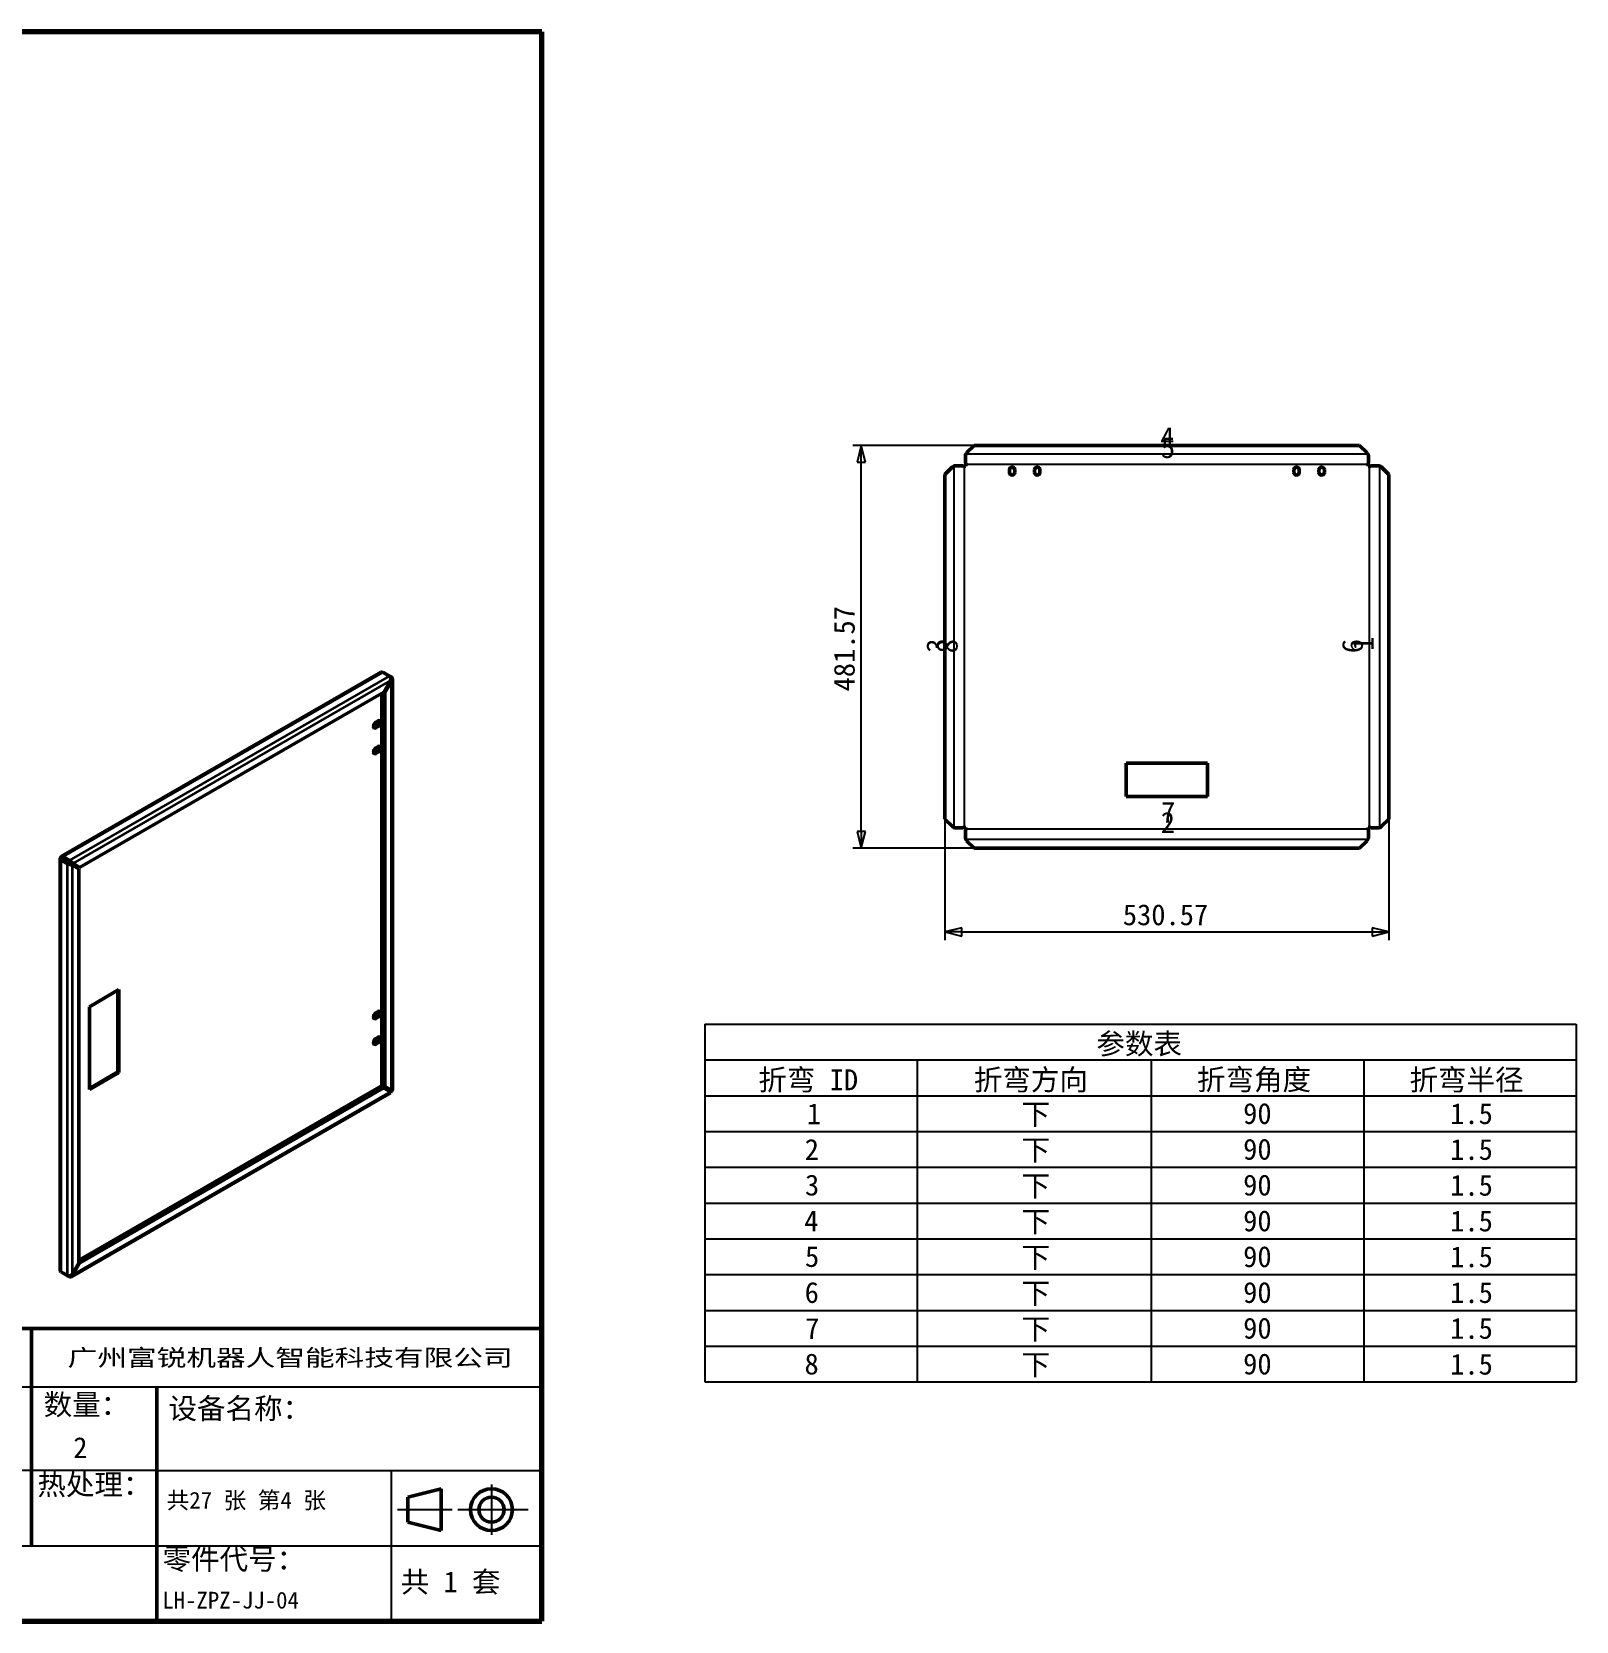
# Model space of a CAD drawing. Header units: millimetres. Extents: x 80 to 3285, y 80 to 1600.
# Drawn here: x 1808 to 3285, y 80 to 1600 of the extents above; entities that cross this region are included whole.
import ezdxf
from ezdxf.enums import TextEntityAlignment as Align

# ---------------------------------------------------------------- set-up
doc = ezdxf.new("R2010")
doc.units = ezdxf.units.MM
doc.header["$LTSCALE"] = 8
for name, color, linetype, lineweight in [('中心线 (ISO)', 1, 'Continuous', 25), ('可见 (ISO)', 7, 'Continuous', 50), ('可见窄的 (ISO)', 7, 'Continuous', 35), ('图框 (ISO)', 7, 'Continuous', 70), ('尺寸 (ISO)', 5, 'Continuous', 25), ('标题 (ISO)', 7, 'Continuous', 50), ('符号 (ISO)', 7, 'Continuous', 25)]:
    doc.layers.add(name, color=color, linetype=linetype, lineweight=lineweight)
doc.styles.add('文本样式126', font='', dxfattribs={"width": 1.3})
doc.styles.add('文本样式19', font='tahoma.ttf')
doc.styles.add('文本样式91', font='')
doc.styles.add('注释文本 (ISO)', font='')
doc.styles.get('文本样式126').set_extended_font_data('FangSong')
doc.styles.get('文本样式91').set_extended_font_data('FangSong')
doc.styles.get('注释文本 (ISO)').set_extended_font_data('FangSong')
doc.dimstyles.new('默认 (GB)', dxfattribs={"dimscale": 8, "dimtxt": 2.5, "dimasz": 2, "dimexe": 1, "dimexo": 0, "dimgap": 0.75, "dimtad": 1, "dimtoh": 1, "dimrnd": 1e-08, "dimdsep": 46, "dimtxsty": '注释文本 (ISO)', "dimblk": 'Filled-2', "dimcen": 0.09, "dimdle": 10, "dimclrd": 256, "dimclre": 256, "dimclrt": 256, "dimaunit": 1, "dimadec": 3, "dimazin": 2, "dimtfac": 0.52, "dimtmove": 0, "dimatfit": 3, "dimldrblk": 'Filled-1', "dimfxl": 0, "dimtolj": 1, "dimlwd": -1, "dimlwe": -1, "dimarcsym": 0})

# ---------------------------------------------------------------- blocks, each defined once
blk = doc.blocks.new('图框 A3-A4')
at = {"layer": '图框 (ISO)'}
for p, q in [((287, 200), (10, 200)), ((10, 200), (10, 10)), ((287, 10), (287, 200)), ((10, 10), (287, 10))]:
    blk.add_line(p, q, dxfattribs=at)
blk = doc.blocks.new('标题栏 GB1')
at = {"layer": '标题 (ISO)'}
for p, q in [((194.57, 65.23), (194.57, 72.23)), ((194.57, 72.23), (378.57, 72.23)), ((206.57, 65.23), (206.57, 72.23)), ((222.57, 65.23), (222.57, 72.23)), ((234.57, 65.23), (234.57, 72.23)), ((250.57, 65.23), (250.57, 72.23)), ((262.57, 65.23), (262.57, 72.23)), ((273.31, 65.23), (273.31, 72.23)), ((317.57, 65.23), (317.57, 72.23)), ((378.57, 72.23), (378.57, 65.23)), ((194.57, 37.23), (194.57, 65.23)), ((206.57, 37.23), (206.57, 65.23)), ((222.57, 44.23), (222.57, 65.23)), ((234.57, 37.23), (234.57, 65.23)), ((250.57, 37.23), (250.57, 65.23)), ((262.57, 37.23), (262.57, 65.23)), ((273.31, 65.23), (273.31, 37.23)), ((317.57, 55.23), (317.57, 65.23)), ((378.57, 65.23), (378.57, 37.23)), ((317.57, 55.23), (317.57, 46.23)), ((366.57, 53.06), (362.57, 52.06)), ((362.57, 52.06), (362.57, 49.06)), ((366.57, 48.06), (366.57, 53.06)), ((362.57, 49.06), (366.57, 48.06)), ((297.57, 46.23), (297.57, 37.23)), ((222.57, 44.23), (222.57, 37.23)), ((378.57, 37.23), (194.57, 37.23))]:
    blk.add_line(p, q, dxfattribs=at)
at = {"layer": '标题 (ISO)', "lineweight": 25}
for p, q in [((194.57, 65.23), (273.31, 65.23)), ((273.31, 65.23), (378.57, 65.23)), ((194.57, 58.23), (273.31, 58.23)), ((332.57, 55.23), (273.31, 55.23)), ((332.57, 55.23), (378.57, 55.23)), ((360.57, 55.23), (360.57, 46.23)), ((372.58, 53.56), (372.58, 47.56)), ((194.57, 51.23), (273.31, 51.23)), ((361.32, 50.56), (367.88, 50.56)), ((368.55, 50.56), (370.07, 50.56)), ((370.07, 50.56), (376.97, 50.56)), ((273.31, 46.23), (378.57, 46.23)), ((360.57, 46.23), (360.57, 37.23)), ((194.57, 44.23), (273.31, 44.23))]:
    blk.add_line(p, q, dxfattribs=at)
at = {"layer": '标题 (ISO)', "lineweight": 50}
blk.add_line((332.57, 65.23), (332.57, 37.23), dxfattribs=at)
at = {"layer": '标题 (ISO)'}
for radius in [2.5, 1.5]:
    blk.add_circle((372.57, 50.56), radius, dxfattribs=at)
at = {"layer": '标题 (ISO)', "style": '文本样式126', "width": 1.3}
blk.add_text('广州富锐机器人智能科技有限公司', height=2, dxfattribs=at).set_placement((348.5, 68.73), align=Align.MIDDLE_CENTER)
at = {"layer": '标题 (ISO)', "char_height": 2.5, "style": '注释文本 (ISO)'}
for s, insert, attachment_point in [('\\f仿宋|b0|i0;设计', (195.38, 70.83), 1), ('张成安', (206.66, 71.05), 1), ('\\f仿宋|b0|i0;标准化', (234.57, 71.28), 1), ('助记码：K255-1', (274.11, 71.21), 1), ('\\f仿宋|b0|i0;绘图', (195.35, 64.28), 1), ('\\f仿宋|b0|i0;材料：', (274.24, 64.72), 1), ('\\f仿宋|b0|i0;数量：', (319.04, 64.37), 1), ('张成安', (206.92, 63.22), 1), ('\\f仿宋|b0|i0;审核', (195.48, 57.07), 1), ('\\f仿宋|b0|i0;热处理：', (318.29, 54.82), 1), ('\\f仿宋|b0|i0;零件名称：', (297.57, 45.8), 1), ('\\f仿宋|b0|i0;零件代号：', (333.25, 45.9), 1), ('\\f仿宋|b0|i0;批准', (242.57, 40.73), 5)]:
    blk.add_mtext(s, dxfattribs=dict(at, insert=insert, attachment_point=attachment_point))
at = {"layer": '标题 (ISO)', "char_height": 2.5, "attachment_point": 1, "style": '注释文本 (ISO)'}
for s, insert, line_spacing_factor in [('设备名称：\\P', (333.96, 63.91), 0.856364), ('模块名称：\\P\\fArial|b0|i0;\\H2.5000;机器人装配站', (274.14, 45.23), 0.872369)]:
    blk.add_mtext(s, dxfattribs=dict(at, insert=insert, line_spacing_factor=line_spacing_factor))
at = {"layer": '标题 (ISO)', "attachment_point": 1, "style": '注释文本 (ISO)'}
for s, insert, char_height, width in [('\\f仿宋|b0|i0;表面处理：', (273.7, 54.78), 2.5, 18.7135), ('\\f仿宋|b0|i0;\\H2.0000;共27 张 第4 张', (333.72, 52.69), 2, 27.2374), ('\\f仿宋|b0|i0;工艺', (195.45, 42.85), 2.5, 7.4854), ('  共 1 套', (358.32, 43.18), 2.5, 17.7919)]:
    blk.add_mtext(s, dxfattribs=dict(at, insert=insert, char_height=char_height, width=width))
at = {"layer": '标题 (ISO)'}
for tag, p, height, style in [('材料_001', (273.59, 56.78), 2.5, '注释文本 (ISO)'), ('零件代号_001', (297.32, 38.21), 2, '文本样式91'), ('描述_001', (333.22, 38.74), 2, '文本样式91')]:
    blk.add_attdef(tag, p, '', height=height, dxfattribs=dict(at, style=style))
at = {"layer": '标题 (ISO)', "style": '文本样式91'}
blk.add_attdef('热处理', text='', height=2, dxfattribs=at).set_placement((318.2, 50.63), align=Align.TOP_LEFT)
at = {"layer": '标题 (ISO)', "style": '文本样式19'}
for tag, p in [('工程核准人', (256.57, 40.73)), ('工程批准日期', (267.94, 40.73))]:
    blk.add_attdef(tag, text='', height=1, dxfattribs=at).set_placement(p, align=Align.MIDDLE_CENTER)
blk = doc.blocks.new('Filled-2')
at = {"color": 0}
for p, q in [((0, 0), (-1, 0.25)), ((-1, 0.25), (-1, -0.25)), ((-1, 0), (0, 0)), ((-1, -0.25), (0, 0))]:
    blk.add_line(p, q, dxfattribs=at)
at = {"color": 0, "flags": 128}
blk.add_lwpolyline([(-1, -0.25), (0, 0)], dxfattribs=at)
at = {"color": 0}
blk.add_solid([(-1, -0.25), (0, 0), (-1, 0.25), (-1, -0.25)], dxfattribs=at)
blk = doc.blocks.new('*D27')
at = {"layer": 'Defpoints', "color": 0}
for p in [(2681.7, 847.1), (3106.2, 847.1), (3106.2, 739.2)]:
    blk.add_point(p, dxfattribs=at)
at = {"layer": '尺寸 (ISO)'}
for p, q in [((2681.7, 847.1), (2681.7, 731.2)), ((3106.2, 847.1), (3106.2, 731.2)), ((2697.7, 739.2), (3090.2, 739.2))]:
    blk.add_line(p, q, dxfattribs=at)
at = {"layer": '尺寸 (ISO)', "xscale": 16, "yscale": 16, "zscale": 16, "rotation": 180}
blk.add_blockref('Filled-2', (2681.7, 739.2), dxfattribs=at)
at = {"layer": '尺寸 (ISO)', "xscale": 16, "yscale": 16, "zscale": 16}
blk.add_blockref('Filled-2', (3106.2, 739.2), dxfattribs=at)
at = {"layer": '尺寸 (ISO)', "insert": (2851.8, 765.6), "char_height": 20, "attachment_point": 1, "style": '注释文本 (ISO)'}
blk.add_mtext('\\A1;530.57', dxfattribs=at)
blk = doc.blocks.new('Filled-1')
at = {"color": 0}
for p, q in [((0, 0), (-1, 0.125)), ((-1, 0.125), (-1, -0.125)), ((-1, 0), (0, 0)), ((-1, -0.125), (0, 0))]:
    blk.add_line(p, q, dxfattribs=at)
at = {"color": 0, "flags": 128}
blk.add_lwpolyline([(-1, -0.125), (0, 0)], dxfattribs=at)
at = {"color": 0}
blk.add_solid([(-1, -0.125), (0, 0), (-1, 0.125), (-1, -0.125)], dxfattribs=at)
blk = doc.blocks.new('*D28')
at = {"layer": 'Defpoints', "color": 0}
for p in [(2601.7, 1204.5), (2709.6, 1204.5), (2709.6, 819.2)]:
    blk.add_point(p, dxfattribs=at)
at = {"layer": '尺寸 (ISO)'}
for p, q in [((2709.6, 1204.5), (2593.7, 1204.5)), ((2601.7, 835.2), (2601.7, 1188.5)), ((2709.6, 819.2), (2593.7, 819.2))]:
    blk.add_line(p, q, dxfattribs=at)
at = {"layer": '尺寸 (ISO)', "xscale": 16, "yscale": 16, "zscale": 16}
for p, rotation in [((2601.7, 1204.5), 90), ((2601.7, 819.2), 270)]:
    blk.add_blockref('Filled-2', p, dxfattribs=dict(at, rotation=rotation))
at = {"layer": '尺寸 (ISO)', "insert": (2575.4, 969.2), "char_height": 20, "attachment_point": 1, "rotation": 90, "style": '注释文本 (ISO)'}
blk.add_mtext('\\A1;481.57', dxfattribs=at)
blk = doc.blocks.new('表格4')
at = {"layer": '符号 (ISO)'}
for p, q in [((306.5, 81.38), (410.67, 81.38)), ((306.5, 81.38), (306.5, 77.1)), ((410.67, 81.38), (410.67, 77.1)), ((306.5, 77.1), (410.67, 77.1)), ((306.5, 77.1), (306.5, 72.82)), ((331.9, 77.1), (331.9, 72.82)), ((359.87, 77.1), (359.87, 72.82)), ((385.27, 77.1), (385.27, 72.82)), ((410.67, 77.1), (410.67, 72.82)), ((306.5, 72.82), (410.67, 72.82)), ((306.5, 72.82), (306.5, 38.6)), ((331.9, 72.82), (331.9, 38.6)), ((359.87, 72.82), (359.87, 38.6)), ((385.27, 72.82), (385.27, 38.6)), ((410.67, 72.82), (410.67, 38.6)), ((306.5, 68.54), (410.67, 68.54)), ((306.5, 64.27), (410.67, 64.27)), ((306.5, 59.99), (410.67, 59.99)), ((306.5, 55.71), (410.67, 55.71)), ((306.5, 51.43), (410.67, 51.43)), ((306.5, 47.15), (410.67, 47.15)), ((306.5, 42.88), (410.67, 42.88)), ((306.5, 38.6), (410.67, 38.6))]:
    blk.add_line(p, q, dxfattribs=at)
at = {"layer": '符号 (ISO)', "char_height": 2.5, "attachment_point": 7, "style": '注释文本 (ISO)'}
for s, insert in [('参数表', (353.31, 77.5)), ('折弯 ID', (312.9, 73.2)), ('折弯方向', (338.66, 73.2)), ('折弯角度', (365.34, 73.2)), ('折弯半径', (390.74, 73.2)), ('1', (318.71, 69.41)), ('下', (344.37, 69.09)), ('90', (370.86, 69.4)), ('1.5', (395.61, 69.39)), ('2', (318.45, 65.14)), ('下', (344.37, 64.81)), ('90', (370.86, 65.13)), ('1.5', (395.61, 65.11)), ('3', (318.48, 60.85)), ('下', (344.37, 60.53)), ('90', (370.86, 60.85)), ('1.5', (395.61, 60.83)), ('4', (318.39, 56.59)), ('下', (344.37, 56.26)), ('90', (370.86, 56.57)), ('1.5', (395.61, 56.56)), ('5', (318.48, 52.31)), ('下', (344.37, 51.98)), ('90', (370.86, 52.29)), ('1.5', (395.61, 52.28)), ('6', (318.44, 48.01)), ('下', (344.37, 47.7)), ('90', (370.86, 48.01)), ('1.5', (395.61, 48)), ('7', (318.5, 43.75)), ('下', (344.37, 43.42)), ('90', (370.86, 43.74)), ('1.5', (395.61, 43.72)), ('8', (318.42, 39.46)), ('下', (344.37, 39.14)), ('90', (370.86, 39.46)), ('1.5', (395.61, 39.44))]:
    blk.add_mtext(s, dxfattribs=dict(at, insert=insert))
blk = doc.blocks.new('2dTransSymbol13')
at = {"layer": '符号 (ISO)', "insert": (386.45, 126), "char_height": 2.5, "attachment_point": 7, "rotation": 90, "style": '注释文本 (ISO)'}
blk.add_mtext('1', dxfattribs=at)
blk = doc.blocks.new('2dTransSymbol14')
at = {"layer": '符号 (ISO)', "insert": (361, 104.23), "char_height": 2.5, "attachment_point": 7, "style": '注释文本 (ISO)'}
blk.add_mtext('2', dxfattribs=at)
blk = doc.blocks.new('2dTransSymbol15')
at = {"layer": '符号 (ISO)', "insert": (335.53, 125.77), "char_height": 2.5, "attachment_point": 7, "rotation": 90, "style": '注释文本 (ISO)'}
blk.add_mtext('3', dxfattribs=at)
blk = doc.blocks.new('2dTransSymbol16')
at = {"layer": '符号 (ISO)', "insert": (360.93, 150.24), "char_height": 2.5, "attachment_point": 7, "style": '注释文本 (ISO)'}
blk.add_mtext('4', dxfattribs=at)
blk = doc.blocks.new('2dTransSymbol17')
at = {"layer": '符号 (ISO)', "insert": (361.03, 149), "char_height": 2.5, "attachment_point": 7, "style": '注释文本 (ISO)'}
blk.add_mtext('5', dxfattribs=at)
blk = doc.blocks.new('2dTransSymbol18')
at = {"layer": '符号 (ISO)', "insert": (385.21, 125.72), "char_height": 2.5, "attachment_point": 7, "rotation": 90, "style": '注释文本 (ISO)'}
blk.add_mtext('6', dxfattribs=at)
blk = doc.blocks.new('2dTransSymbol19')
at = {"layer": '符号 (ISO)', "insert": (361.05, 105.46), "char_height": 2.5, "attachment_point": 7, "style": '注释文本 (ISO)'}
blk.add_mtext('7', dxfattribs=at)
blk = doc.blocks.new('2dTransSymbol20')
at = {"layer": '符号 (ISO)', "insert": (336.77, 125.71), "char_height": 2.5, "attachment_point": 7, "rotation": 90, "style": '注释文本 (ISO)'}
blk.add_mtext('8', dxfattribs=at)

msp = doc.modelspace()

# ---------------------------------------------------------------- linework, layer by layer
at = {"layer": '中心线 (ISO)'}
for p, q in [((3086.3325, 1195.9458), (2701.5325, 1195.9458)), ((3086.3325, 1186.0315), (2701.5325, 1186.0315)), ((2690.261, 1184.6743), (2690.261, 839.0743)), ((2700.1753, 1184.6743), (2700.1753, 839.0743)), ((3087.6897, 839.0743), (3087.6897, 1184.6743)), ((3097.604, 839.0743), (3097.604, 1184.6743)), ((2701.5325, 837.7171), (3086.3325, 837.7171)), ((2701.5325, 827.8028), (3086.3325, 827.8028))]:
    msp.add_line(p, q, dxfattribs=at)
at = {"layer": '可见 (ISO)'}
for p, q in [((2702.381, 1197.303), (2709.581, 1204.503)), ((2709.581, 1204.503), (3078.284, 1204.503)), ((3078.284, 1204.503), (3085.484, 1197.303)), ((2701.181, 1187.3886), (2701.181, 1194.5886)), ((2701.5325, 1187.3886), (2701.181, 1187.3886)), ((2701.5325, 1184.6743), (2701.5325, 1187.3886)), ((3086.3325, 1187.3886), (3086.3325, 1184.6743)), ((3086.684, 1187.3886), (3086.3325, 1187.3886)), ((3086.684, 1194.5886), (3086.684, 1187.3886)), ((2681.7038, 1176.6258), (2688.9038, 1183.8258)), ((2681.7038, 847.1228), (2681.7038, 1176.6258)), ((2691.6182, 1185.0258), (2698.8182, 1185.0258)), ((2698.8182, 1185.0258), (2698.8182, 1184.6743)), ((2698.8182, 1184.6743), (2701.5325, 1184.6743)), ((2743.3325, 1178.6743), (2743.3325, 1181.0743)), ((2748.5325, 1181.0743), (2748.5325, 1178.6743)), ((2767.3325, 1178.6743), (2767.3325, 1181.0743)), ((2772.5325, 1181.0743), (2772.5325, 1178.6743)), ((3015.3325, 1178.6743), (3015.3325, 1181.0743)), ((3020.5325, 1181.0743), (3020.5325, 1178.6743)), ((3039.3325, 1178.6743), (3039.3325, 1181.0743)), ((3044.5325, 1181.0743), (3044.5325, 1178.6743)), ((3086.3325, 1184.6743), (3089.0468, 1184.6743)), ((3089.0468, 1185.0258), (3096.2468, 1185.0258)), ((3089.0468, 1184.6743), (3089.0468, 1185.0258)), ((3098.9612, 1183.8258), (3106.1612, 1176.6258)), ((3106.1612, 1176.6258), (3106.1612, 847.1228)), ((1836.8592, 811.569), (2142.3293, 987.4775)), ((2143.8264, 987.3304), (2144.1371, 987.5093)), ((2144.1371, 987.5093), (2150.501, 983.8445)), ((2151.5617, 979.5595), (2145.1977, 968.5368)), ((2145.9477, 968.1016), (2152.3117, 979.1243)), ((2152.3117, 982.7938), (2150.6393, 983.7568)), ((2151.5602, 979.557), (2152.3117, 979.1243)), ((2153.1904, 981.213), (2153.1904, 587.9728)), ((2145.1977, 968.5368), (1853.9555, 800.8216)), ((2144.8871, 591.9223), (2144.8871, 968.3579)), ((2145.1948, 968.5351), (2145.9477, 968.1016)), ((2145.9477, 591.3115), (2145.9477, 968.1016)), ((2136.4018, 935.0145), (2138.5231, 936.2361)), ((2137.4624, 939.7177), (2139.5838, 940.9393)), ((2139.5838, 935.6253), (2137.4624, 934.4037)), ((2137.4624, 915.1913), (2139.5838, 916.4129)), ((2136.4018, 910.4881), (2138.5231, 911.7097)), ((2139.5838, 911.0989), (2137.4624, 909.8773)), ((2855.1325, 900.6743), (2932.7325, 900.6743)), ((2855.1325, 868.6743), (2855.1325, 900.6743)), ((2932.7325, 900.6743), (2932.7325, 868.6743)), ((2932.7325, 868.6743), (2855.1325, 868.6743)), ((2688.9038, 839.9228), (2681.7038, 847.1228)), ((2698.8182, 838.7228), (2691.6182, 838.7228)), ((2698.8182, 839.0743), (2698.8182, 838.7228)), ((2701.5325, 839.0743), (2698.8182, 839.0743)), ((2701.181, 836.36), (2701.5325, 836.36)), ((2701.181, 829.16), (2701.181, 836.36)), ((2701.5325, 836.36), (2701.5325, 839.0743)), ((3086.3325, 839.0743), (3086.3325, 836.36)), ((3089.0468, 839.0743), (3086.3325, 839.0743)), ((3086.3325, 836.36), (3086.684, 836.36)), ((3086.684, 836.36), (3086.684, 829.16)), ((3089.0468, 838.7228), (3089.0468, 839.0743)), ((3096.2468, 838.7228), (3089.0468, 838.7228)), ((3106.1612, 847.1228), (3098.9612, 839.9228)), ((2709.581, 819.2456), (2702.381, 826.4456)), ((3085.484, 826.4456), (3078.284, 819.2456)), ((1835.3563, 415.729), (1835.3563, 808.9692)), ((1837.2956, 809.58), (1836.2349, 810.1908)), ((1837.2956, 808.7176), (1836.2349, 808.1068)), ((1836.2349, 808.1068), (1842.5989, 804.442)), ((1836.2349, 807.7476), (1836.2349, 808.1068)), ((1837.2956, 808.7176), (1843.6596, 805.0528)), ((1838.0456, 811.2429), (1838.3563, 811.4218)), ((1844.4096, 807.5782), (1838.0456, 811.2429)), ((1838.0456, 810.0166), (1838.0456, 811.2429)), ((1838.0456, 810.0166), (1844.4096, 806.3519)), ((3078.284, 819.2456), (2709.581, 819.2456)), ((1845.7809, 803.8265), (1846.8415, 803.2157)), ((1846.5309, 805.1255), (1852.8948, 801.4324)), ((1846.5309, 805.1255), (1847.5915, 804.5148)), ((1846.8415, 803.2157), (1853.2055, 799.5226)), ((1853.9555, 800.8216), (1847.5915, 804.5148)), ((1852.8948, 801.4324), (1853.9555, 800.8216)), ((1853.2055, 799.5226), (1853.2055, 422.7325)), ((1863.4586, 667.6772), (1891.7428, 683.965)), ((1890.6822, 605.2737), (1890.6822, 683.3542)), ((1891.7428, 683.965), (1891.7428, 604.6629)), ((1863.4586, 588.3751), (1863.4586, 667.6772)), ((2136.4018, 657.0485), (2138.5231, 658.27)), ((2137.4624, 661.7517), (2139.5838, 662.9733)), ((2139.5838, 657.6592), (2137.4624, 656.4377)), ((2137.4624, 637.2253), (2139.5838, 638.4469)), ((2136.4018, 632.522), (2138.5231, 633.7436)), ((2139.5838, 633.1328), (2137.4624, 631.9112)), ((1863.4586, 589.5967), (1890.6822, 605.2737)), ((1891.7428, 604.6629), (1863.4586, 588.3751)), ((1890.6822, 605.2737), (1891.7428, 604.6629)), ((2151.6889, 585.3739), (1846.2159, 409.4637)), ((1853.2055, 423.087), (2144.1371, 590.6233)), ((1853.9555, 422.2973), (2145.1977, 590.0125)), ((2144.1371, 590.6233), (2145.1977, 590.0125)), ((2151.251, 588.2292), (2144.8871, 591.9223)), ((2144.8871, 591.9223), (2145.9477, 591.3115)), ((2144.8871, 591.9223), (2144.8871, 591.8892)), ((2144.8871, 591.8892), (2151.251, 588.2244)), ((2145.1977, 590.0125), (2151.5617, 586.3193)), ((2152.3117, 587.6184), (2145.9477, 591.3115)), ((2151.251, 588.2292), (2152.3117, 587.6184)), ((1836.2349, 414.1483), (1836.2349, 414.5075)), ((1842.5989, 410.4835), (1836.2349, 414.1483)), ((1838.0456, 413.1056), (1838.0456, 413.0975)), ((1838.0456, 413.0975), (1844.4096, 409.4327)), ((1846.8396, 411.7076), (1847.5915, 411.2746)), ((1853.2055, 422.7325), (1846.8415, 411.7098)), ((1847.5915, 411.2746), (1853.9555, 422.2973)), ((1853.2041, 422.73), (1853.9555, 422.2973))]:
    msp.add_line(p, q, dxfattribs=at)
for centre, start, end in [((2745.9325, 1181.0743), 0, 180), ((2745.9325, 1178.6743), 180, 0), ((2769.9325, 1181.0743), 0, 180), ((2769.9325, 1178.6743), 180, 0), ((3017.9325, 1181.0743), 0, 180), ((3017.9325, 1178.6743), 180, 0), ((3041.9325, 1181.0743), 0, 180), ((3041.9325, 1178.6743), 180, 0)]:
    msp.add_arc(centre, 2.6, start, end, dxfattribs=at)
for centre, major_axis, ratio, start_param, end_param in [((2143.8264, 984.8778), (-1.4971, 2.5998), 0.578093116, 5.499720852, 6.283185307), ((2137.4624, 937.0607), (-1.6219, -2.8164), 0.578093116, 3.925057109, 7.066649762), ((2136.4018, 937.6715), (-1.6219, -2.8164), 0.578093116, 0.331781326, 0.783464455), ((2138.5231, 938.8931), (1.6219, 2.8164), 0.578093116, 3.925057109, 5.951403982), ((2139.5838, 938.2823), (1.6219, 2.8164), 0.578093116, 3.925057109, 7.066649762), ((2137.4624, 912.5343), (-1.6219, -2.8164), 0.578093116, 3.925057109, 7.066649762), ((2138.5231, 914.3667), (1.6219, 2.8164), 0.578093116, 3.925057109, 5.951403982), ((2139.5838, 913.7559), (1.6219, 2.8164), 0.578093116, 3.925057109, 7.066649762), ((2136.4018, 913.1451), (-1.6219, -2.8164), 0.578093116, 0.331781326, 0.783464455), ((1838.3563, 808.9692), (-3, 0), 0.575861701, 5.497787144, 7.068583471), ((1838.3563, 808.9692), (-1.4971, 2.5998), 0.578093116, 5.499720852, 7.070517179), ((1838.3563, 808.9692), (-1.5, 0), 0.575861701, 5.497787144, 6.770144902), ((1838.3563, 808.9692), (-0.7485, 1.2999), 0.578093116, 5.796972214, 7.070517179), ((1845.4702, 805.7363), (-1.5, 0.8671), 0.001672483, 3.927957671, 5.498753998), ((1844.7202, 804.4373), (-1.5, 0.8671), 0.001672483, 3.927957671, 5.498753998), ((2137.4624, 659.0947), (-1.6219, -2.8164), 0.578093116, 3.925057109, 7.066649762), ((2136.4018, 659.7055), (-1.6219, -2.8164), 0.578093116, 0.331781326, 0.783464455), ((2138.5231, 660.9271), (1.6219, 2.8164), 0.578093116, 3.925057109, 5.951403982), ((2139.5838, 660.3163), (1.6219, 2.8164), 0.578093116, 3.925057109, 7.066649762), ((2138.5231, 636.4007), (1.6219, 2.8164), 0.578093116, 3.925057109, 5.951403982), ((2139.5838, 635.7899), (1.6219, 2.8164), 0.578093116, 3.925057109, 7.066649762), ((2137.4624, 634.5683), (-1.6219, -2.8164), 0.578093116, 3.925057109, 7.066649762), ((2136.4018, 635.1791), (-1.6219, -2.8164), 0.578093116, 0.331781326, 0.783464455), ((2143.8264, 591.6376), (1.5, 0), 0.575861701, 0.785398163, 2.35619449), ((2143.8264, 591.6376), (0.7485, -1.2999), 0.578093116, 3.928924525, 5.472952882), ((2150.1904, 588.84), (-1.5, 0.8671), 0.001672483, 2.357161381, 3.927957708), ((1838.3563, 415.729), (-3, 0), 0.575861701, 0, 0.785398163)]:
    msp.add_ellipse(centre, major_axis=major_axis, ratio=ratio, start_param=start_param, end_param=end_param, dxfattribs=at)
for points, knots in [([(2701.181, 1194.5886), (2701.181, 1194.7268), (2701.1926, 1194.8649), (2701.2154, 1195.003), (2701.3418, 1195.7697), (2701.8487, 1196.5363), (2702.381, 1197.303)], [0, 0, 0, 0, 0.239821522, 0.239821522, 0.239821522, 1.570796327, 1.570796327, 1.570796327, 1.570796327]), ([(3085.484, 1197.303), (3086.0164, 1196.5363), (3086.5232, 1195.7697), (3086.6496, 1195.003), (3086.6724, 1194.8649), (3086.684, 1194.7268), (3086.684, 1194.5886)], [-1.570796327, -1.570796327, -1.570796327, -1.570796327, -0.239821522, -0.239821522, -0.239821522, 0, 0, 0, 0]), ([(2688.9038, 1183.8258), (2689.6705, 1184.3582), (2690.4371, 1184.865), (2691.2038, 1184.9914), (2691.3419, 1185.0142), (2691.48, 1185.0258), (2691.6182, 1185.0258)], [-1.570796327, -1.570796327, -1.570796327, -1.570796327, -0.239821522, -0.239821522, -0.239821522, 0, 0, 0, 0]), ([(3096.2468, 1185.0258), (3096.385, 1185.0258), (3096.5231, 1185.0142), (3096.6613, 1184.9914), (3097.4279, 1184.865), (3098.1945, 1184.3582), (3098.9612, 1183.8258)], [0, 0, 0, 0, 0.239821522, 0.239821522, 0.239821522, 1.570796327, 1.570796327, 1.570796327, 1.570796327]), ([(2150.501, 983.8445), (2151.2161, 983.4327), (2151.7247, 982.4655), (2151.8012, 981.3716), (2151.8435, 980.7665), (2151.7595, 980.1308), (2151.5617, 979.5595)], [0, 0, 0, 0, 1.011322153, 1.011322153, 1.011322153, 1.570796327, 1.570796327, 1.570796327, 1.570796327]), ([(2152.3117, 979.1243), (2153.0268, 979.9495), (2153.3407, 980.9852), (2153.1141, 981.7722), (2152.9888, 982.2076), (2152.7073, 982.5659), (2152.3117, 982.7938)], [-1.570796327, -1.570796327, -1.570796327, -1.570796327, -0.559474174, -0.559474174, -0.559474174, 0, 0, 0, 0]), ([(2691.6182, 838.7228), (2691.48, 838.7228), (2691.3419, 838.7344), (2691.2038, 838.7572), (2690.4371, 838.8836), (2689.6705, 839.3904), (2688.9038, 839.9228)], [0, 0, 0, 0, 0.239821522, 0.239821522, 0.239821522, 1.570796327, 1.570796327, 1.570796327, 1.570796327]), ([(3098.9612, 839.9228), (3098.1945, 839.3904), (3097.4279, 838.8836), (3096.6613, 838.7572), (3096.5231, 838.7344), (3096.385, 838.7228), (3096.2468, 838.7228)], [-1.570796327, -1.570796327, -1.570796327, -1.570796327, -0.239821522, -0.239821522, -0.239821522, 0, 0, 0, 0]), ([(2702.381, 826.4456), (2701.8487, 827.2123), (2701.3418, 827.9789), (2701.2154, 828.7456), (2701.1926, 828.8837), (2701.181, 829.0218), (2701.181, 829.16)], [-1.570796327, -1.570796327, -1.570796327, -1.570796327, -0.239821522, -0.239821522, -0.239821522, 0, 0, 0, 0]), ([(3086.684, 829.16), (3086.684, 829.0218), (3086.6724, 828.8837), (3086.6496, 828.7456), (3086.5232, 827.9789), (3086.0164, 827.2123), (3085.484, 826.4456)], [0, 0, 0, 0, 0.239821522, 0.239821522, 0.239821522, 1.570796327, 1.570796327, 1.570796327, 1.570796327]), ([(1847.5915, 804.5148), (1847.234, 805.1357), (1846.493, 805.9705), (1845.6971, 806.649), (1845.2569, 807.0244), (1844.8052, 807.3504), (1844.4096, 807.5782)], [-1.570796327, -1.570796327, -1.570796327, -1.570796327, -0.559474174, -0.559474174, -0.559474174, 0, 0, 0, 0]), ([(1842.5989, 804.442), (1843.314, 804.0302), (1844.4066, 803.6244), (1845.3922, 803.4045), (1845.9375, 803.2828), (1846.4459, 803.2166), (1846.8415, 803.2157)], [0, 0, 0, 0, 1.011322153, 1.011322153, 1.011322153, 1.570796327, 1.570796327, 1.570796327, 1.570796327]), ([(2153.1866, 587.9737), (2153.1884, 587.9085), (2153.1647, 587.8506), (2153.1141, 587.8021), (2152.9888, 587.682), (2152.7073, 587.6175), (2152.3117, 587.6184)], [0.7853981634, 0.7853981634, 0.7853981634, 0.7853981634, 1.0113221531, 1.0113221531, 1.0113221531, 1.5707963268, 1.5707963268, 1.5707963268, 1.5707963268]), ([(1846.8415, 411.7098), (1846.1264, 410.8846), (1845.0338, 410.2973), (1844.0482, 410.2084), (1843.5029, 410.1592), (1842.9945, 410.2557), (1842.5989, 410.4835)], [-1.570796327, -1.570796327, -1.570796327, -1.570796327, -0.559474174, -0.559474174, -0.559474174, 0, 0, 0, 0]), ([(1844.4096, 409.4327), (1845.1247, 409.0209), (1846.0226, 409.1783), (1846.7052, 409.8349), (1847.0828, 410.1982), (1847.3937, 410.7033), (1847.5915, 411.2746)], [0, 0, 0, 0, 1.011322153, 1.011322153, 1.011322153, 1.570796327, 1.570796327, 1.570796327, 1.570796327])]:
    msp.add_open_spline(points, degree=3, knots=knots, dxfattribs=at)
for points in [[(2151.5617, 586.3193), (2151.84, 585.836), (2151.8788, 585.4947), (2151.6859, 585.3765)], [(2151.6962, 587.9728), (2151.6942, 587.9728), (2151.6923, 587.9728), (2151.6904, 587.9728)]]:
    msp.add_open_spline(points, degree=3, dxfattribs=at)
at = {"layer": '可见窄的 (ISO)'}
for p, q in [((2143.8264, 987.3304), (1838.3563, 811.4218)), ((1844.4096, 807.5782), (2150.501, 983.8445)), ((2151.5617, 979.5595), (1847.5915, 804.5148)), ((2151.6023, 982.3852), (2152.3117, 982.7938)), ((2152.3117, 587.6184), (2152.3117, 979.1243)), ((2142.7657, 592.2484), (2142.7657, 967.1363)), ((2136.4018, 935.0145), (2137.4624, 934.4037)), ((2138.5231, 936.2361), (2139.5838, 935.6253)), ((2136.4018, 910.4881), (2137.4624, 909.8773)), ((2138.5231, 911.7097), (2139.5838, 911.0989)), ((1836.2349, 807.7476), (1836.2349, 414.5075)), ((1838.0497, 810.0143), (1837.2956, 809.58)), ((1837.2956, 809.58), (1837.2956, 808.7176)), ((1844.4096, 806.3519), (1844.4096, 807.5782)), ((1842.5989, 804.442), (1843.6596, 805.0528)), ((1842.5989, 410.4835), (1842.5989, 804.442)), ((1846.8415, 803.2157), (1846.8415, 411.7098)), ((2136.4018, 657.0485), (2137.4624, 656.4377)), ((2138.5231, 658.27), (2139.5838, 657.6592)), ((2136.4018, 632.522), (2137.4624, 631.9112)), ((2138.5231, 633.7436), (2139.5838, 633.1328)), ((1847.5915, 411.2746), (2151.5617, 586.3193)), ((1853.2055, 425.5017), (2142.7657, 592.2484)), ((2151.251, 588.2244), (2151.251, 588.2292)), ((1844.4096, 409.4327), (1844.4096, 410.2608))]:
    msp.add_line(p, q, dxfattribs=at)

# ---------------------------------------------------------------- block references
at = {"xscale": 8, "yscale": 8, "zscale": 8}
for name in ['图框 A3-A4', '表格4']:
    msp.add_blockref(name, (0, 0), dxfattribs=at)
msp.add_blockref('标题栏 GB1', (-732.5691, -217.8016), dxfattribs=at).add_auto_attribs({'零件代号_001': '下门板3', '描述_001': 'LH-ZPZ-JJ-04', '材料_001': '1.2冷板'})
at = {"layer": '符号 (ISO)', "xscale": 8, "yscale": 8, "zscale": 8}
for name in ['2dTransSymbol16', '2dTransSymbol17', '2dTransSymbol13', '2dTransSymbol15', '2dTransSymbol20', '2dTransSymbol18', '2dTransSymbol14', '2dTransSymbol19']:
    msp.add_blockref(name, (0, 0), dxfattribs=at)

# ---------------------------------------------------------------- texts
at = {"layer": '符号 (ISO)', "insert": (1848, 256), "char_height": 20, "attachment_point": 1, "style": '注释文本 (ISO)'}
msp.add_mtext('{2}', dxfattribs=at)

# ---------------------------------------------------------------- dimensions: what is measured, and where the dimension line sits
at = {"layer": '尺寸 (ISO)'}
dim = msp.add_linear_dim(base=(2601.7038, 1204.503), p1=(2709.581, 819.2456), p2=(2709.581, 1204.503), angle=90, dimstyle='默认 (GB)', override={"dimtoh": 0, "dimdec": 2, "dimlfac": 1.25, "dimtp": 0, "dimtm": 0, "dimtdec": 2, "dimtofl": 0, "dimatfit": 1}, dxfattribs=at)
dim.commit()
dim.dimension.update_dxf_attribs({"geometry": '*D28', "text_midpoint": (2601.7038, 1011.7143), "dimtype": 160})
dim = msp.add_linear_dim(base=(3106.1612, 739.2456), p1=(2681.7038, 847.1228), p2=(3106.1612, 847.1228), dimstyle='默认 (GB)', override={"dimtoh": 0, "dimdec": 2, "dimlfac": 1.25, "dimtp": 0, "dimtm": 0, "dimtdec": 2, "dimtofl": 0, "dimatfit": 1}, dxfattribs=at)
dim.commit()
dim.dimension.update_dxf_attribs({"geometry": '*D27', "text_midpoint": (2894.0125, 739.2456), "dimtype": 160})

doc.saveas('drawing.dxf')
